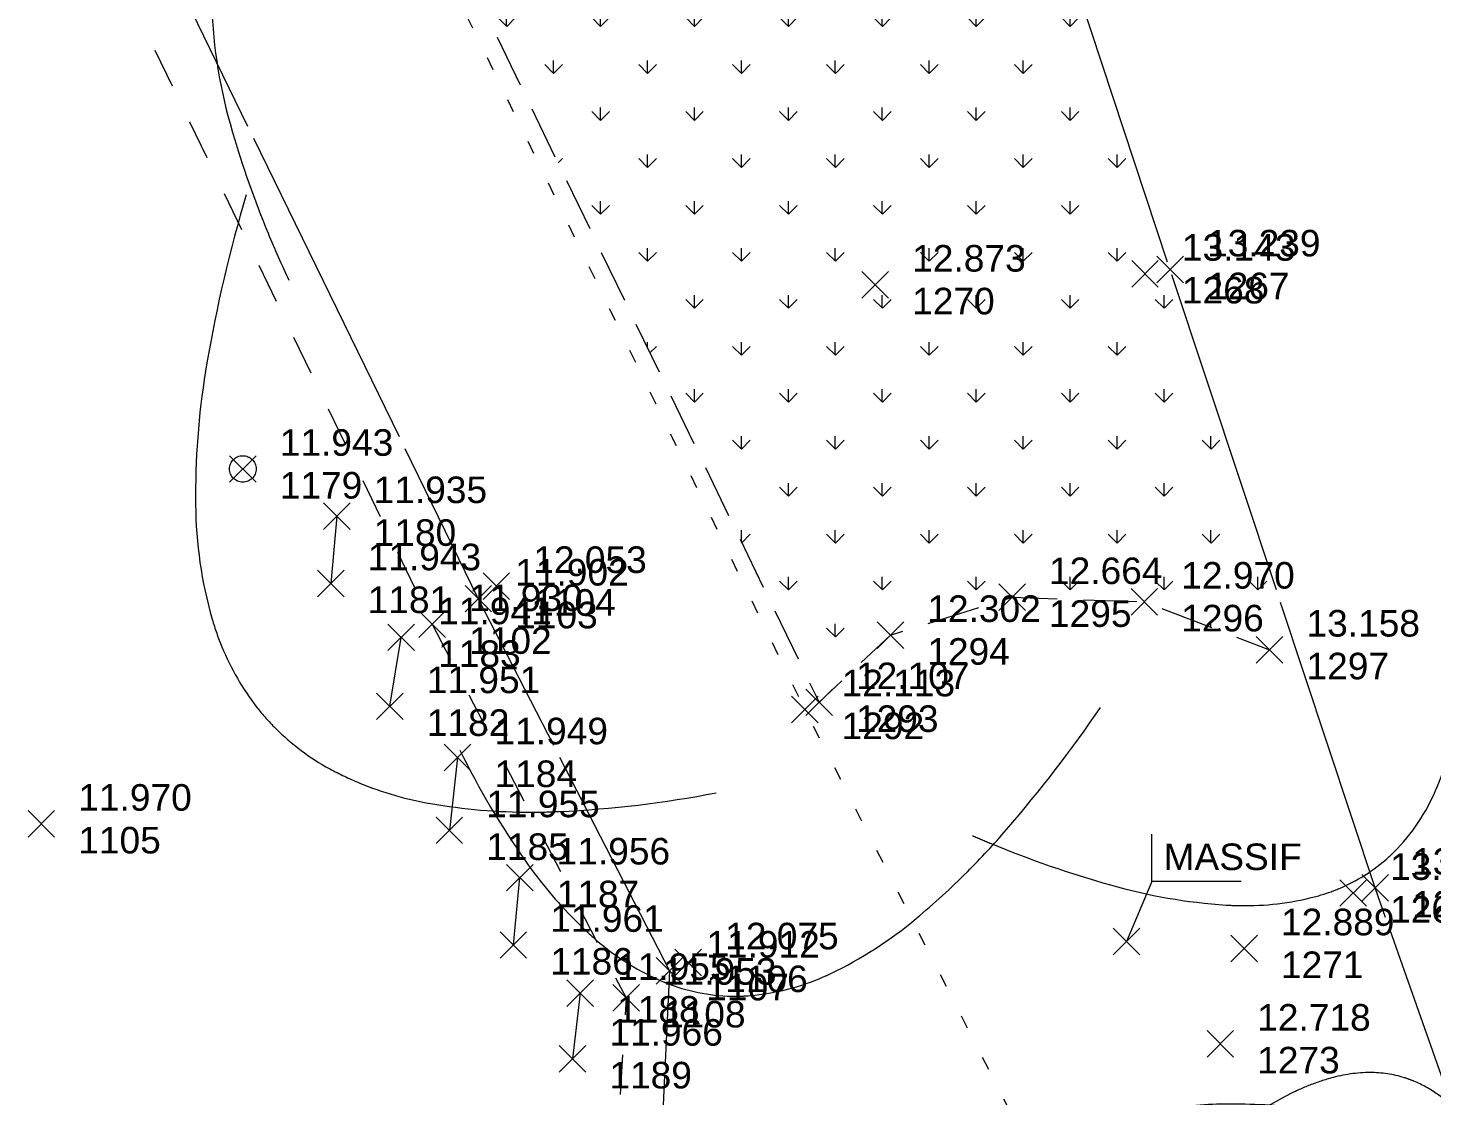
# Model space of a CAD drawing. Header units: metres. Extents: x 1223562 to 1223801, y 7191360 to 7191620.
# Drawn here: x 1223779.36 to 1223789.93, y 7191499.35 to 7191507.39 of the extents above; entities that cross this region are included whole.
import ezdxf

# ---------------------------------------------------------------- set-up
doc = ezdxf.new("R2010")
doc.units = ezdxf.units.M
doc.header["$PDMODE"] = 3
doc.header["$PDSIZE"] = 0.1
for name, pattern in [('LL_0822', [2.5, 2.5, 0]), ('LL_0824', [0.35, 0.1, -0.25]), ('LL_0829', [0.6, 0.3, -0.3]), ('Socle_Continu', [2.5, 2.5, 0]), ('TL_1182', [0.6, 0.4, -0.2])]:
    doc.linetypes.add(name, pattern=pattern)
for name, color, linetype, lineweight in [('JARDH_PSS', 82, 'Socle_Continu', 13), ('JARDI_SCI', 82, 'Socle_Continu', 13), ('JARDI_SCS', 82, 'Socle_Continu', 13), ('MOBUR_SCS', 251, 'Socle_Continu', 13), ('SIGTA_SCI', 7, 'Socle_Continu', 13), ('SIGTM_SCI', 1, 'Socle_Continu', 13), ('SIGTO_SCI', 255, 'Socle_Continu', 13), ('VOIRI_SCS', 7, 'Socle_Continu', 13)]:
    doc.layers.add(name, color=color, linetype=linetype, lineweight=lineweight)
doc.styles.get("Standard").update_dxf_attribs({"font": 'arial.ttf'})
doc.styles.add('Style_1', font='WINGDNG2.TTF')
doc.linetypes.add('NL_0902', pattern='A,0,["U",Style_1,S=0.127,R=0,X=-0.105,Y=-0.085],1', length=1)

# ---------------------------------------------------------------- blocks, each defined once
blk = doc.blocks.new('YP_1521')
at = {"layer": 'SIGTO_SCI', "color": 7, "linetype": 'Socle_Continu'}
blk.add_point((0, 0), dxfattribs=at)
at = {"layer": 'SIGTA_SCI', "linetype": 'Socle_Continu'}
blk.add_attdef('ALT', (0.278, 0.099), '', height=0.2, dxfattribs=at)
at = {"layer": 'SIGTA_SCI', "linetype": 'Socle_Continu', "flags": 9}
blk.add_attdef('CALQUE_ALT', (1.69, -1.18), '', height=0.2, dxfattribs=at)
at = {"layer": 'SIGTM_SCI', "linetype": 'Socle_Continu'}
blk.add_attdef('MAT', (0.278, -0.223), '', height=0.2, dxfattribs=at)
at = {"layer": 'SIGTM_SCI', "linetype": 'Socle_Continu', "flags": 9}
blk.add_attdef('CALQUE_MAT', (1.69, -1.501), '', height=0.2, dxfattribs=at)
at = {"layer": 'SIGTO_SCI', "linetype": 'Socle_Continu', "flags": 9}
for tag, p in [('ID', (1.69, 0.105)), ('NATURE', (1.69, -0.216)), ('FAMILLE', (1.69, -0.538)), ('CALQUE', (1.69, -0.859)), ('PCRS', (1.69, -1.823))]:
    blk.add_attdef(tag, p, '', height=0.2, dxfattribs=at)
blk = doc.blocks.new('LP_0843')
at = {"layer": 'VOIRI_SCS', "linetype": 'Socle_Continu'}
blk.add_circle((0, 0), 0.1, dxfattribs=at)
at = {"layer": 'VOIRI_SCS', "linetype": 'Socle_Continu', "flags": 9}
for tag, p in [('ID', (0.829, 0.061)), ('NATURE', (0.829, -0.26)), ('FAMILLE', (0.829, -0.582)), ('CALQUE', (0.829, -0.903)), ('PCRS', (0.829, -1.224))]:
    blk.add_attdef(tag, p, '', height=0.2, dxfattribs=at)
blk = doc.blocks.new('TP_1203')
at = {"layer": 'JARDI_SCS', "linetype": 'Socle_Continu'}
for points in [[(0.31713, 0.19983, 0.007667), (0.30973, 0.21852, 0.026874), (0.27933, 0.28202, 0.047786), (0.23626, 0.34575, 0.023985), (0.21963, 0.36406, 0.040407), (0.18791, 0.39102, 0.05708), (0.14978, 0.41219, 0.021505), (0.1343, 0.41784, 0.075257), (0.07889, 0.42622, 0.004647), (0.07541, 0.42619, 0.067031), (0.01126, 0.41609, 0.025669), (-0.025, 0.4032, 0.024468), (-0.05817, 0.38752, 0.036292), (-0.13287, 0.3405)], [(-0.02037, 0.36858, 0.026081), (-0.14671, 0.37518, 0.000498), (-0.14913, 0.37518, 0.000061), (-0.14929, 0.37518, 0.039737), (-0.25416, 0.36683, 0.05935), (-0.3324, 0.34482, 0.002412), (-0.33546, 0.34354, 0.092506), (-0.39303, 0.30531, 0.000753), (-0.39334, 0.30501, 0.098491), (-0.42443, 0.25848, 0.011844), (-0.42688, 0.25215, 0.083514), (-0.43713, 0.19119, 0.009601), (-0.43699, 0.18404, 0.062383), (-0.42338, 0.10099, 0.027233), (-0.39977, 0.03388, 0.012932), (-0.38604, 0.003)], [(0.37338, -0.16575, 0.034341), (0.41997, -0.08533, 0.016386), (0.43059, -0.06189, 0.033024), (0.44721, -0.01282, 0.065516), (0.45516, 0.04758, 0.004498), (0.45512, 0.05178, 0.088708), (0.4437, 0.10846, 0.001985), (0.44321, 0.10966, 0.087204), (0.41293, 0.15723, 0.010127), (0.40651, 0.16392, 0.060799), (0.36284, 0.19809, 0.037701), (0.31129, 0.22416, 0.012492), (0.2934, 0.23104, 0.034867), (0.20463, 0.25608)], [(-0.41412, 0.05925, 0.030688), (-0.44005, -0.0515, 0.042762), (-0.44756, -0.13914, 0.002681), (-0.44753, -0.14467, 0.068057), (-0.43656, -0.22026, 0.027564), (-0.43018, -0.23844, 0.0661), (-0.40712, -0.27827, 0.02929), (-0.39494, -0.29197, 0.071575), (-0.35922, -0.3187, 0.024959), (-0.33948, -0.32806, 0.055555), (-0.29287, -0.34155, 0.042997), (-0.22659, -0.34726, 0.011964), (-0.20806, -0.34681, 0.03671), (-0.10479, -0.3345)], [(0.06396, -0.36267, 0.004702), (0.07624, -0.36789, 0.029397), (0.15493, -0.39519, 0.053456), (0.23096, -0.40837, 0.017025), (0.24342, -0.40879, 0.067312), (0.29205, -0.40222, 0.029038), (0.30483, -0.39777, 0.085197), (0.33819, -0.37673, 0.008842), (0.34149, -0.37355, 0.097758), (0.3694, -0.33191, 0.000163), (0.36946, -0.33177, 0.072483), (0.38567, -0.26775, 0.026786), (0.3883, -0.21874, 0.018833), (0.387, -0.18425, 0.02958), (0.37338, -0.08142)], [(-0.27354, -0.30642, 0.039486), (-0.23003, -0.37981, 0.04359), (-0.19782, -0.41817, 0.016585), (-0.18389, -0.43122, 0.081902), (-0.13907, -0.45908, 0.006579), (-0.1351, -0.46066, 0.089308), (-0.09206, -0.46841, 0.016983), (-0.08368, -0.46812, 0.078527), (-0.03699, -0.4569, 0.013117), (-0.02962, -0.45362, 0.063228), (0.02707, -0.41713, 0.02257), (0.06062, -0.38649, 0.018838), (0.08641, -0.35868, 0.027877), (0.14838, -0.27825)]]:
    blk.add_lwpolyline(points, format="xyb", dxfattribs=at)
at = {"layer": 'JARDI_SCS', "linetype": 'Socle_Continu', "flags": 9}
for tag, p in [('ID', (0.88907, 0.24612)), ('NATURE', (0.88907, -0.07516)), ('FAMILLE', (0.88907, -0.39644)), ('CALQUE', (0.88907, -0.71773)), ('PCRS', (0.88907, -1.03901))]:
    blk.add_attdef(tag, p, '', height=0.2, dxfattribs=at)
blk = doc.blocks.new('*U147')
at = {"layer": 'JARDI_SCI', "linetype": 'Socle_Continu'}
blk.add_line((0.192, 0.451), (0, 0), dxfattribs=at)
at = {"layer": 'JARDI_SCI', "linetype": 'Socle_Continu', "flags": 128}
blk.add_lwpolyline([(0.865, 0.451), (0.192, 0.451), (0.192, 0.808)], dxfattribs=at)
at = {"layer": 'JARDI_SCI', "linetype": 'Socle_Continu'}
blk.add_point((0, 0), dxfattribs=at)
blk.add_attdef('TXT', (0.28, 0.538), '', height=0.2, dxfattribs=at)
at = {"layer": 'JARDI_SCI', "linetype": 'Socle_Continu', "flags": 9}
for tag, p in [('ID', (1.967, 0.144)), ('NATURE', (1.967, -0.177)), ('FAMILLE', (1.967, -0.499)), ('CALQUE', (1.967, -0.82)), ('PCRS', (1.967, -1.141))]:
    blk.add_attdef(tag, p, '', height=0.2, dxfattribs=at)

msp = doc.modelspace()

# ---------------------------------------------------------------- hatches: boundary and pattern name
at = {"layer": 'JARDH_PSS', "linetype": 'Socle_Continu'}
h = msp.add_hatch(dxfattribs=at)
h.set_pattern_fill('TL_2777', color=256, scale=0.5, pattern_type=2)
h.set_pattern_definition([(90, (-62.2536, 1.27422), (-0.3535533905, 0.3535533905), [0.09375, -0.6133567815]), (45, (-62.2536, 1.2742), (-0.353553390593, 0.353553390593), [0.09375, -0.40625]), (135, (-62.2536, 1.2742), (-0.353553390593, -0.353553390593), [0.09375, -0.40625])])
h.paths.add_polyline_path([(1223786.62, 7191509.611), (1223786.45, 7191509.493), (1223785.585, 7191509.179), (1223782.631, 7191507.853), (1223785.313, 7191502.314), (1223785.85, 7191502.82), (1223786.766, 7191503.105), (1223787.762, 7191503.071), (1223788.705, 7191502.71), (1223788.885, 7191502.77), (1223787.956, 7191505.572)])

# ---------------------------------------------------------------- linework, layer by layer
at = {"layer": 'JARDI_SCS', "linetype": 'TL_1182', "flags": 128}
msp.add_lwpolyline([(1223782.627, 7191507.862), (1223785.313, 7191502.314), (1223785.85, 7191502.82), (1223786.766, 7191503.105), (1223787.762, 7191503.071), (1223788.705, 7191502.71)], dxfattribs=at)
at = {"layer": 'MOBUR_SCS', "linetype": 'NL_0902', "flags": 128}
for points in [[(1223781.681, 7191503.715), (1223781.636, 7191503.209)], [(1223782.081, 7191502.284), (1223782.167, 7191502.803)], [(1223782.591, 7191501.899), (1223782.529, 7191501.35)], [(1223783.011, 7191500.487), (1223783.059, 7191500.994)], [(1223783.514, 7191500.125), (1223783.456, 7191499.63)]]:
    msp.add_lwpolyline(points, dxfattribs=at)
at = {"layer": 'VOIRI_SCS', "linetype": 'LL_0822', "flags": 128}
for points in [[(1223790.445, 7191498.242), (1223789.5, 7191500.917), (1223787.956, 7191505.572), (1223786.62, 7191509.611)], [(1223779.913, 7191508.899), (1223782.747, 7191503.094), (1223784.186, 7191500.293), (1223784.015, 7191496.599), (1223785.026, 7191494.99), (1223786.737, 7191492.384), (1223787.939, 7191490.573)]]:
    msp.add_lwpolyline(points, dxfattribs=at)
at = {"layer": 'VOIRI_SCS', "linetype": 'LL_0829', "flags": 128}
msp.add_lwpolyline([(1223779.699, 7191508.789), (1223779.584, 7191508.729), (1223782.4, 7191502.902), (1223783.86, 7191500.089), (1223783.651, 7191496.723), (1223783.695, 7191496.496), (1223783.785, 7191496.311), (1223784.759, 7191494.777), (1223786.474, 7191492.107)], dxfattribs=at)
at = {"layer": 'VOIRI_SCS', "linetype": 'LL_0824', "flags": 128}
msp.add_lwpolyline([(1223782.506, 7191507.797), (1223785.205, 7191502.26), (1223787.889, 7191497.004)], dxfattribs=at)

# ---------------------------------------------------------------- block references
at = {"layer": 'JARDI_SCI', "linetype": 'Socle_Continu'}
msp.add_blockref('*U147', (1223787.627, 7191500.513), dxfattribs=at).add_auto_attribs({'TXT': 'MASSIF'})
at = {"layer": 'JARDI_SCS', "linetype": 'Socle_Continu'}
for p, xscale, yscale in [((1223785.736, 7191505.458), 11.43588226944709, 11.43588226944709), ((1223789.094, 7191497.54), 4.661134190443389, 4.661134190443389)]:
    msp.add_blockref('TP_1203', p, dxfattribs=dict(at, xscale=xscale, yscale=yscale))
at = {"layer": 'SIGTO_SCI', "linetype": 'Socle_Continu'}
for p, values in [((1223787.767, 7191505.54), {'ALT': '13.143', 'MAT': '1268'}), ((1223787.956, 7191505.572), {'ALT': '13.239', 'MAT': '1267'}), ((1223785.736, 7191505.458), {'ALT': '12.873', 'MAT': '1270'}), ((1223780.974, 7191504.071), {'ALT': '11.943', 'MAT': '1179'}), ((1223781.681, 7191503.715), {'ALT': '11.935', 'MAT': '1180'}), ((1223781.636, 7191503.209), {'ALT': '11.943', 'MAT': '1181'}), ((1223782.883, 7191503.189), {'ALT': '12.053', 'MAT': '1104'}), ((1223782.747, 7191503.094), {'ALT': '11.902', 'MAT': '1103'}), ((1223786.766, 7191503.105), {'ALT': '12.664', 'MAT': '1295'}), ((1223787.762, 7191503.071), {'ALT': '12.970', 'MAT': '1296'}), ((1223782.4, 7191502.902), {'ALT': '11.930', 'MAT': '1102'}), ((1223782.167, 7191502.803), {'ALT': '11.941', 'MAT': '1183'}), ((1223785.85, 7191502.82), {'ALT': '12.302', 'MAT': '1294'}), ((1223788.705, 7191502.71), {'ALT': '13.158', 'MAT': '1297'}), ((1223785.313, 7191502.314), {'ALT': '12.107', 'MAT': '1293'}), ((1223782.081, 7191502.284), {'ALT': '11.951', 'MAT': '1182'}), ((1223785.205, 7191502.26), {'ALT': '12.113', 'MAT': '1292'}), ((1223782.591, 7191501.899), {'ALT': '11.949', 'MAT': '1184'}), ((1223779.457, 7191501.399), {'ALT': '11.970', 'MAT': '1105'}), ((1223782.529, 7191501.35), {'ALT': '11.955', 'MAT': '1185'}), ((1223783.059, 7191500.994), {'ALT': '11.956', 'MAT': '1187'}), ((1223789.334, 7191500.878), {'ALT': '13.192', 'MAT': '1265'}), ((1223789.5, 7191500.917), {'ALT': '13.252', 'MAT': '1266'}), ((1223783.011, 7191500.487), {'ALT': '11.961', 'MAT': '1186'}), ((1223788.513, 7191500.461), {'ALT': '12.889', 'MAT': '1271'}), ((1223784.328, 7191500.355), {'ALT': '12.075', 'MAT': '1106'}), ((1223784.186, 7191500.293), {'ALT': '11.912', 'MAT': '1107'}), ((1223783.514, 7191500.125), {'ALT': '11.955', 'MAT': '1188'}), ((1223783.86, 7191500.089), {'ALT': '11.953', 'MAT': '1108'}), ((1223788.334, 7191499.743), {'ALT': '12.718', 'MAT': '1273'}), ((1223783.456, 7191499.63), {'ALT': '11.966', 'MAT': '1189'})]:
    msp.add_blockref('YP_1521', p, dxfattribs=at).add_auto_attribs(values)
at = {"layer": 'VOIRI_SCS', "linetype": 'Socle_Continu'}
msp.add_blockref('LP_0843', (1223780.974, 7191504.071), dxfattribs=at)

doc.saveas('drawing.dxf')
